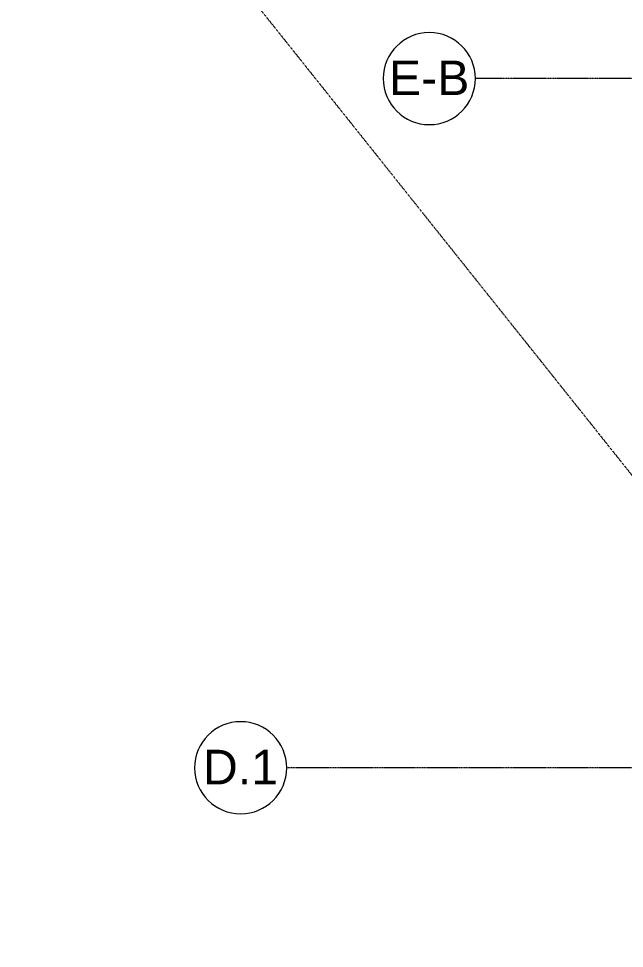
# Model space of a CAD drawing. Header units: inches. Extents: x -4182 to -1315, y 10161 to 12038.
# Drawn here: x -4124.2 to -3808.6, y 10706.3 to 11190.6 of the extents above; entities that cross this region are included whole.
import ezdxf

# ---------------------------------------------------------------- set-up
doc = ezdxf.new("R2010")
doc.units = ezdxf.units.IN
doc.header["$MEASUREMENT"] = 0
doc.linetypes.add('Double Dash 3_8_', pattern=[1, 0.375, -0.125, 0.125, -0.125, 0.125, -0.125])
doc.linetypes.add('Grid Line 1_2_', pattern=[0.875, 0.5, -0.125, 0.125, -0.125])
for name, color, linetype, lineweight in [('C-PROP-LINE', 91, 'Double Dash 3_8_', 9), ('S-GRID', 1, 'Continuous', 9), ('S-GRID-IDEN', 1, 'Continuous', 9)]:
    doc.layers.add(name, color=color, linetype=linetype, lineweight=lineweight)
doc.styles.add('Arial', font='arial.ttf', dxfattribs={"height": 18})

# ---------------------------------------------------------------- blocks, each defined once
blk = doc.blocks.new('Family - ___-1416994-STRUCTURAL SCHEMATIC  - 1ST FLOOR')
at = {"layer": 'C-PROP-LINE'}
blk.add_line((-4124.19, 11353.22), (-3256.42, 10265.73), dxfattribs=at)
blk = doc.blocks.new('Grid - Grid Head - Circle-50561-STRUCTURAL SCHEMATIC  - 1ST FLOOR')
at = {"layer": 'S-GRID-IDEN'}
for start, end in [(360, 180), (180, 360)]:
    blk.add_arc((0, 0), 0.25, start, end, dxfattribs=at)

msp = doc.modelspace()

# ---------------------------------------------------------------- linework, layer by layer
at = {"layer": 'S-GRID', "linetype": 'Grid Line 1_2_'}
for p, q in [((-1362.80331, 11159.39539), (-3886.22241, 11159.39539)), ((-1362.80331, 10800.39539), (-3984.51333, 10800.39539))]:
    msp.add_line(p, q, dxfattribs=at)

# ---------------------------------------------------------------- block references
at = {"layer": 'C-PROP-LINE'}
msp.add_blockref('Family - ___-1416994-STRUCTURAL SCHEMATIC  - 1ST FLOOR', (0, 0), dxfattribs=at)
at = {"layer": 'S-GRID-IDEN', "xscale": 95.99999999999994, "yscale": 95.99999999999994, "zscale": 95.99999999999994}
for p, rotation in [((-3910.22241, 11159.39539), 89.9999999999996), ((-4008.51333, 10800.39539), 89.99999999999962)]:
    msp.add_blockref('Grid - Grid Head - Circle-50561-STRUCTURAL SCHEMATIC  - 1ST FLOOR', p, dxfattribs=dict(at, rotation=rotation))

# ---------------------------------------------------------------- texts
at = {"layer": 'S-GRID-IDEN', "char_height": 18, "attachment_point": 1, "style": 'Arial'}
for s, insert, width in [('E-B', (-3931.25247, 11168.77621), 50.904), ('D.1', (-4028.16387, 10809.77621), 47.571)]:
    msp.add_mtext(s, dxfattribs=dict(at, insert=insert, width=width))

doc.saveas('drawing.dxf')
